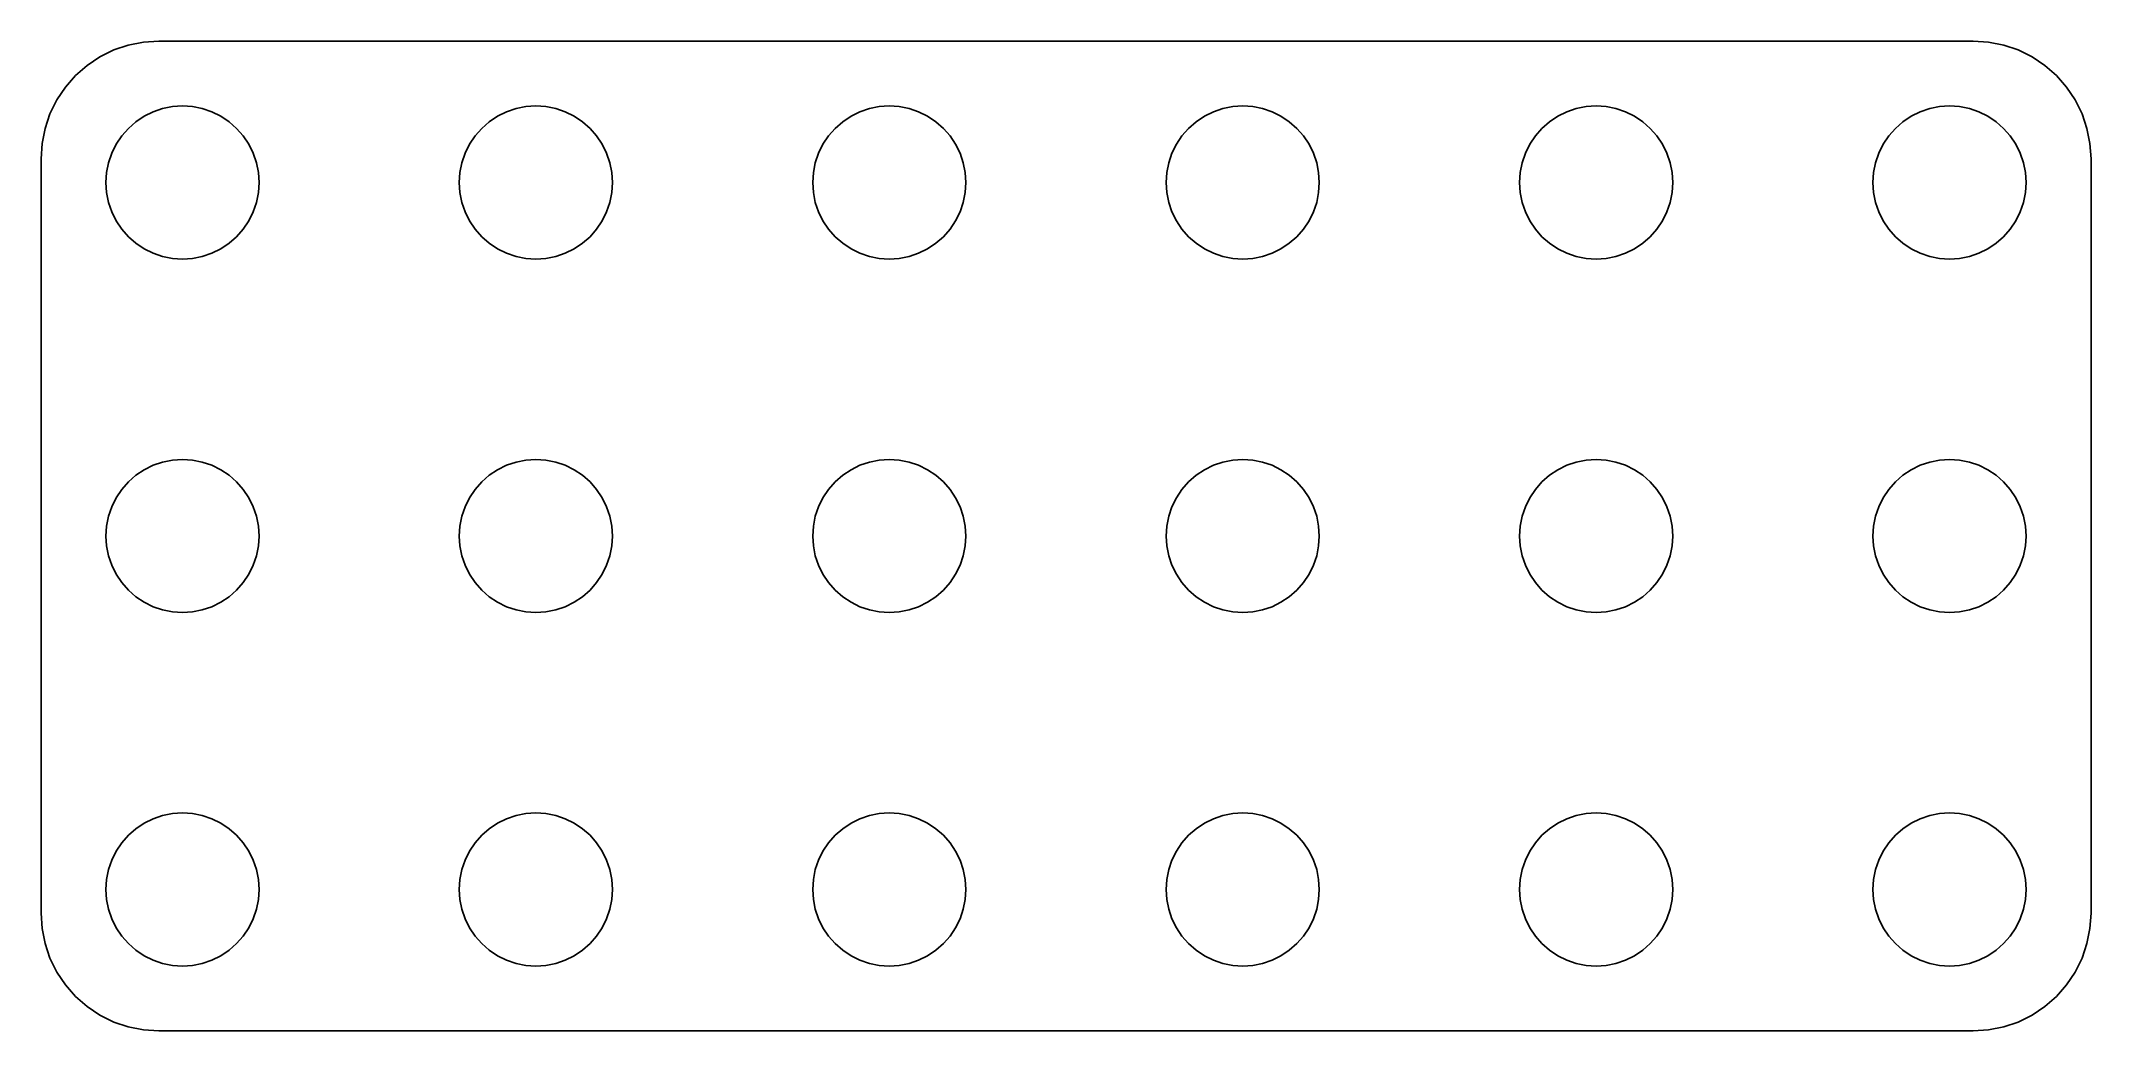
# Model space of a CAD drawing. Header units: metres. Extents: x -43.5 to 43.5, y -21 to 21.
import ezdxf

# ---------------------------------------------------------------- set-up
doc = ezdxf.new("R2010")
doc.units = ezdxf.units.M

msp = doc.modelspace()

# ---------------------------------------------------------------- linework, layer by layer
for p, q in [((-39.1576, 20.9622), (-39.7991, 20.8346)), ((-38.505, 21.005), (-39.1576, 20.9622)), ((38.505, 21.005), (-38.505, 21.005)), ((39.1576, 20.9622), (38.505, 21.005)), ((39.7991, 20.8346), (39.1576, 20.9622)), ((-41.005, 20.3351), (-41.5488, 19.9718)), ((-40.4184, 20.6244), (-41.005, 20.3351)), ((-39.7991, 20.8346), (-40.4184, 20.6244)), ((40.4184, 20.6244), (39.7991, 20.8346)), ((41.005, 20.3351), (40.4184, 20.6244)), ((41.5488, 19.9718), (41.005, 20.3351)), ((-42.0405, 19.5405), (-42.4718, 19.0488)), ((-41.5488, 19.9718), (-42.0405, 19.5405)), ((42.0405, 19.5405), (41.5488, 19.9718)), ((42.4718, 19.0488), (42.0405, 19.5405)), ((-42.8351, 18.505), (-43.1244, 17.9184)), ((-42.4718, 19.0488), (-42.8351, 18.505)), ((42.8351, 18.505), (42.4718, 19.0488)), ((43.1244, 17.9184), (42.8351, 18.505)), ((-43.1244, 17.9184), (-43.3346, 17.2991)), ((-39.7981, 17.2981), (-39.4785, 17.5784)), ((-39.4785, 17.5784), (-39.125, 17.8146)), ((-39.125, 17.8146), (-38.7437, 18.0026)), ((-38.7437, 18.0026), (-38.3412, 18.1393)), ((-38.3412, 18.1393), (-37.9242, 18.2222)), ((-37.9242, 18.2222), (-37.5, 18.25)), ((-37.5, 18.25), (-37.0758, 18.2222)), ((-37.0758, 18.2222), (-36.6588, 18.1393)), ((-36.6588, 18.1393), (-36.2563, 18.0026)), ((-36.2563, 18.0026), (-35.875, 17.8146)), ((-35.875, 17.8146), (-35.5215, 17.5784)), ((-35.5215, 17.5784), (-35.2019, 17.2981)), ((-24.7981, 17.2981), (-24.4785, 17.5784)), ((-24.4785, 17.5784), (-24.125, 17.8146)), ((-24.125, 17.8146), (-23.7437, 18.0026)), ((-23.7437, 18.0026), (-23.3412, 18.1393)), ((-23.3412, 18.1393), (-22.9242, 18.2222)), ((-22.9242, 18.2222), (-22.5, 18.25)), ((-22.5, 18.25), (-22.0758, 18.2222)), ((-22.0758, 18.2222), (-21.6588, 18.1393)), ((-21.6588, 18.1393), (-21.2563, 18.0026)), ((-21.2563, 18.0026), (-20.875, 17.8146)), ((-20.875, 17.8146), (-20.5215, 17.5784)), ((-20.5215, 17.5784), (-20.2019, 17.2981)), ((-9.7981, 17.2981), (-9.47847, 17.5784)), ((-9.47847, 17.5784), (-9.125, 17.8146)), ((-9.125, 17.8146), (-8.74371, 18.0026)), ((-8.74371, 18.0026), (-8.34116, 18.1393)), ((-8.34116, 18.1393), (-7.92421, 18.2222)), ((-7.92421, 18.2222), (-7.5, 18.25)), ((-7.5, 18.25), (-7.07578, 18.2222)), ((-7.07578, 18.2222), (-6.65883, 18.1393)), ((-6.65883, 18.1393), (-6.25627, 18.0026)), ((-6.25627, 18.0026), (-5.875, 17.8146)), ((-5.875, 17.8146), (-5.52151, 17.5784)), ((-5.52151, 17.5784), (-5.20189, 17.2981)), ((5.20189, 17.2981), (5.52151, 17.5784)), ((5.52151, 17.5784), (5.875, 17.8146)), ((5.875, 17.8146), (6.25627, 18.0026)), ((6.25627, 18.0026), (6.65883, 18.1393)), ((6.65883, 18.1393), (7.07578, 18.2222)), ((7.07578, 18.2222), (7.5, 18.25)), ((7.5, 18.25), (7.92421, 18.2222)), ((7.92421, 18.2222), (8.34116, 18.1393)), ((8.34116, 18.1393), (8.74371, 18.0026)), ((8.74371, 18.0026), (9.125, 17.8146)), ((9.125, 17.8146), (9.47847, 17.5784)), ((9.47847, 17.5784), (9.7981, 17.2981)), ((20.2019, 17.2981), (20.5215, 17.5784)), ((20.5215, 17.5784), (20.875, 17.8146)), ((20.875, 17.8146), (21.2563, 18.0026)), ((21.2563, 18.0026), (21.6588, 18.1393)), ((21.6588, 18.1393), (22.0758, 18.2222)), ((22.0758, 18.2222), (22.5, 18.25)), ((22.5, 18.25), (22.9242, 18.2222)), ((22.9242, 18.2222), (23.3412, 18.1393)), ((23.3412, 18.1393), (23.7437, 18.0026)), ((23.7437, 18.0026), (24.125, 17.8146)), ((24.125, 17.8146), (24.4785, 17.5784)), ((24.4785, 17.5784), (24.7981, 17.2981)), ((35.2019, 17.2981), (35.5215, 17.5784)), ((35.5215, 17.5784), (35.875, 17.8146)), ((35.875, 17.8146), (36.2563, 18.0026)), ((36.2563, 18.0026), (36.6588, 18.1393)), ((36.6588, 18.1393), (37.0758, 18.2222)), ((37.0758, 18.2222), (37.5, 18.25)), ((37.5, 18.25), (37.9242, 18.2222)), ((37.9242, 18.2222), (38.3412, 18.1393)), ((38.3412, 18.1393), (38.7437, 18.0026)), ((38.7437, 18.0026), (39.125, 17.8146)), ((39.125, 17.8146), (39.4785, 17.5784)), ((39.4785, 17.5784), (39.7981, 17.2981)), ((43.3346, 17.2991), (43.1244, 17.9184)), ((-43.4622, 16.6576), (-43.505, 16.005)), ((-43.3346, 17.2991), (-43.4622, 16.6576)), ((-40.5026, 16.2437), (-40.3146, 16.625)), ((-40.3146, 16.625), (-40.0784, 16.9785)), ((-40.0784, 16.9785), (-39.7981, 17.2981)), ((-35.2019, 17.2981), (-34.9216, 16.9785)), ((-34.9216, 16.9785), (-34.6854, 16.625)), ((-34.6854, 16.625), (-34.4974, 16.2437)), ((-25.5026, 16.2437), (-25.3146, 16.625)), ((-25.3146, 16.625), (-25.0784, 16.9785)), ((-25.0784, 16.9785), (-24.7981, 17.2981)), ((-20.2019, 17.2981), (-19.9216, 16.9785)), ((-19.9216, 16.9785), (-19.6854, 16.625)), ((-19.6854, 16.625), (-19.4974, 16.2437)), ((-10.5026, 16.2437), (-10.3146, 16.625)), ((-10.3146, 16.625), (-10.0784, 16.9785)), ((-10.0784, 16.9785), (-9.7981, 17.2981)), ((-5.20189, 17.2981), (-4.9216, 16.9785)), ((-4.9216, 16.9785), (-4.68541, 16.625)), ((-4.68541, 16.625), (-4.49739, 16.2437)), ((4.49739, 16.2437), (4.68541, 16.625)), ((4.68541, 16.625), (4.9216, 16.9785)), ((4.9216, 16.9785), (5.20189, 17.2981)), ((9.7981, 17.2981), (10.0784, 16.9785)), ((10.0784, 16.9785), (10.3146, 16.625)), ((10.3146, 16.625), (10.5026, 16.2437)), ((19.4974, 16.2437), (19.6854, 16.625)), ((19.6854, 16.625), (19.9216, 16.9785)), ((19.9216, 16.9785), (20.2019, 17.2981)), ((24.7981, 17.2981), (25.0784, 16.9785)), ((25.0784, 16.9785), (25.3146, 16.625)), ((25.3146, 16.625), (25.5026, 16.2437)), ((34.4974, 16.2437), (34.6854, 16.625)), ((34.6854, 16.625), (34.9216, 16.9785)), ((34.9216, 16.9785), (35.2019, 17.2981)), ((39.7981, 17.2981), (40.0784, 16.9785)), ((40.0784, 16.9785), (40.3146, 16.625)), ((40.3146, 16.625), (40.5026, 16.2437)), ((43.4622, 16.6576), (43.3346, 17.2991)), ((43.505, 16.005), (43.4622, 16.6576)), ((-43.505, 16.005), (-43.505, -16.005)), ((-40.7222, 15.4242), (-40.6393, 15.8412)), ((-40.6393, 15.8412), (-40.5026, 16.2437)), ((-34.4974, 16.2437), (-34.3607, 15.8412)), ((-34.3607, 15.8412), (-34.2778, 15.4242)), ((-25.7222, 15.4242), (-25.6393, 15.8412)), ((-25.6393, 15.8412), (-25.5026, 16.2437)), ((-19.4974, 16.2437), (-19.3607, 15.8412)), ((-19.3607, 15.8412), (-19.2778, 15.4242)), ((-10.7222, 15.4242), (-10.6393, 15.8412)), ((-10.6393, 15.8412), (-10.5026, 16.2437)), ((-4.49739, 16.2437), (-4.36073, 15.8412)), ((-4.36073, 15.8412), (-4.2778, 15.4242)), ((4.2778, 15.4242), (4.36073, 15.8412)), ((4.36073, 15.8412), (4.49739, 16.2437)), ((10.5026, 16.2437), (10.6393, 15.8412)), ((10.6393, 15.8412), (10.7222, 15.4242)), ((19.2778, 15.4242), (19.3607, 15.8412)), ((19.3607, 15.8412), (19.4974, 16.2437)), ((25.5026, 16.2437), (25.6393, 15.8412)), ((25.6393, 15.8412), (25.7222, 15.4242)), ((34.2778, 15.4242), (34.3607, 15.8412)), ((34.3607, 15.8412), (34.4974, 16.2437)), ((40.5026, 16.2437), (40.6393, 15.8412)), ((40.6393, 15.8412), (40.7222, 15.4242)), ((43.505, -16.005), (43.505, 16.005)), ((-40.75, 15), (-40.7222, 15.4242)), ((-40.7222, 14.5758), (-40.75, 15)), ((-34.2778, 15.4242), (-34.25, 15)), ((-34.25, 15), (-34.2778, 14.5758)), ((-25.75, 15), (-25.7222, 15.4242)), ((-25.7222, 14.5758), (-25.75, 15)), ((-19.2778, 15.4242), (-19.25, 15)), ((-19.25, 15), (-19.2778, 14.5758)), ((-10.75, 15), (-10.7222, 15.4242)), ((-10.7222, 14.5758), (-10.75, 15)), ((-4.2778, 15.4242), (-4.25, 15)), ((-4.25, 15), (-4.2778, 14.5758)), ((4.25, 15), (4.2778, 15.4242)), ((4.2778, 14.5758), (4.25, 15)), ((10.7222, 15.4242), (10.75, 15)), ((10.75, 15), (10.7222, 14.5758)), ((19.25, 15), (19.2778, 15.4242)), ((19.2778, 14.5758), (19.25, 15)), ((25.7222, 15.4242), (25.75, 15)), ((25.75, 15), (25.7222, 14.5758)), ((34.25, 15), (34.2778, 15.4242)), ((34.2778, 14.5758), (34.25, 15)), ((40.7222, 15.4242), (40.75, 15)), ((40.75, 15), (40.7222, 14.5758)), ((-40.6393, 14.1588), (-40.7222, 14.5758)), ((-40.5026, 13.7563), (-40.6393, 14.1588)), ((-34.3607, 14.1588), (-34.4974, 13.7563)), ((-34.2778, 14.5758), (-34.3607, 14.1588)), ((-25.6393, 14.1588), (-25.7222, 14.5758)), ((-25.5026, 13.7563), (-25.6393, 14.1588)), ((-19.3607, 14.1588), (-19.4974, 13.7563)), ((-19.2778, 14.5758), (-19.3607, 14.1588)), ((-10.6393, 14.1588), (-10.7222, 14.5758)), ((-10.5026, 13.7563), (-10.6393, 14.1588)), ((-4.36073, 14.1588), (-4.49739, 13.7563)), ((-4.2778, 14.5758), (-4.36073, 14.1588)), ((4.36073, 14.1588), (4.2778, 14.5758)), ((4.49739, 13.7563), (4.36073, 14.1588)), ((10.6393, 14.1588), (10.5026, 13.7563)), ((10.7222, 14.5758), (10.6393, 14.1588)), ((19.3607, 14.1588), (19.2778, 14.5758)), ((19.4974, 13.7563), (19.3607, 14.1588)), ((25.6393, 14.1588), (25.5026, 13.7563)), ((25.7222, 14.5758), (25.6393, 14.1588)), ((34.3607, 14.1588), (34.2778, 14.5758)), ((34.4974, 13.7563), (34.3607, 14.1588)), ((40.6393, 14.1588), (40.5026, 13.7563)), ((40.7222, 14.5758), (40.6393, 14.1588)), ((-40.3146, 13.375), (-40.5026, 13.7563)), ((-40.0784, 13.0215), (-40.3146, 13.375)), ((-34.6854, 13.375), (-34.9216, 13.0215)), ((-34.4974, 13.7563), (-34.6854, 13.375)), ((-25.3146, 13.375), (-25.5026, 13.7563)), ((-25.0784, 13.0215), (-25.3146, 13.375)), ((-19.6854, 13.375), (-19.9216, 13.0215)), ((-19.4974, 13.7563), (-19.6854, 13.375)), ((-10.3146, 13.375), (-10.5026, 13.7563)), ((-10.0784, 13.0215), (-10.3146, 13.375)), ((-4.68541, 13.375), (-4.9216, 13.0215)), ((-4.49739, 13.7563), (-4.68541, 13.375)), ((4.68541, 13.375), (4.49739, 13.7563)), ((4.9216, 13.0215), (4.68541, 13.375)), ((10.3146, 13.375), (10.0784, 13.0215)), ((10.5026, 13.7563), (10.3146, 13.375)), ((19.6854, 13.375), (19.4974, 13.7563)), ((19.9216, 13.0215), (19.6854, 13.375)), ((25.3146, 13.375), (25.0784, 13.0215)), ((25.5026, 13.7563), (25.3146, 13.375)), ((34.6854, 13.375), (34.4974, 13.7563)), ((34.9216, 13.0215), (34.6854, 13.375)), ((40.3146, 13.375), (40.0784, 13.0215)), ((40.5026, 13.7563), (40.3146, 13.375)), ((-39.7981, 12.7019), (-40.0784, 13.0215)), ((-39.4785, 12.4216), (-39.7981, 12.7019)), ((-39.125, 12.1854), (-39.4785, 12.4216)), ((-38.7437, 11.9974), (-39.125, 12.1854)), ((-35.875, 12.1854), (-36.2563, 11.9974)), ((-35.5215, 12.4216), (-35.875, 12.1854)), ((-35.2019, 12.7019), (-35.5215, 12.4216)), ((-34.9216, 13.0215), (-35.2019, 12.7019)), ((-24.7981, 12.7019), (-25.0784, 13.0215)), ((-24.4785, 12.4216), (-24.7981, 12.7019)), ((-24.125, 12.1854), (-24.4785, 12.4216)), ((-23.7437, 11.9974), (-24.125, 12.1854)), ((-20.875, 12.1854), (-21.2563, 11.9974)), ((-20.5215, 12.4216), (-20.875, 12.1854)), ((-20.2019, 12.7019), (-20.5215, 12.4216)), ((-19.9216, 13.0215), (-20.2019, 12.7019)), ((-9.7981, 12.7019), (-10.0784, 13.0215)), ((-9.47847, 12.4216), (-9.7981, 12.7019)), ((-9.125, 12.1854), (-9.47847, 12.4216)), ((-8.74371, 11.9974), (-9.125, 12.1854)), ((-5.875, 12.1854), (-6.25627, 11.9974)), ((-5.52151, 12.4216), (-5.875, 12.1854)), ((-5.20189, 12.7019), (-5.52151, 12.4216)), ((-4.9216, 13.0215), (-5.20189, 12.7019)), ((5.20189, 12.7019), (4.9216, 13.0215)), ((5.52151, 12.4216), (5.20189, 12.7019)), ((5.875, 12.1854), (5.52151, 12.4216)), ((6.25627, 11.9974), (5.875, 12.1854)), ((9.125, 12.1854), (8.74371, 11.9974)), ((9.47847, 12.4216), (9.125, 12.1854)), ((9.7981, 12.7019), (9.47847, 12.4216)), ((10.0784, 13.0215), (9.7981, 12.7019)), ((20.2019, 12.7019), (19.9216, 13.0215)), ((20.5215, 12.4216), (20.2019, 12.7019)), ((20.875, 12.1854), (20.5215, 12.4216)), ((21.2563, 11.9974), (20.875, 12.1854)), ((24.125, 12.1854), (23.7437, 11.9974)), ((24.4785, 12.4216), (24.125, 12.1854)), ((24.7981, 12.7019), (24.4785, 12.4216)), ((25.0784, 13.0215), (24.7981, 12.7019)), ((35.2019, 12.7019), (34.9216, 13.0215)), ((35.5215, 12.4216), (35.2019, 12.7019)), ((35.875, 12.1854), (35.5215, 12.4216)), ((36.2563, 11.9974), (35.875, 12.1854)), ((39.125, 12.1854), (38.7437, 11.9974)), ((39.4785, 12.4216), (39.125, 12.1854)), ((39.7981, 12.7019), (39.4785, 12.4216)), ((40.0784, 13.0215), (39.7981, 12.7019)), ((-38.3412, 11.8607), (-38.7437, 11.9974)), ((-37.9242, 11.7778), (-38.3412, 11.8607)), ((-37.5, 11.75), (-37.9242, 11.7778)), ((-37.0758, 11.7778), (-37.5, 11.75)), ((-36.6588, 11.8607), (-37.0758, 11.7778)), ((-36.2563, 11.9974), (-36.6588, 11.8607)), ((-23.3412, 11.8607), (-23.7437, 11.9974)), ((-22.9242, 11.7778), (-23.3412, 11.8607)), ((-22.5, 11.75), (-22.9242, 11.7778)), ((-22.0758, 11.7778), (-22.5, 11.75)), ((-21.6588, 11.8607), (-22.0758, 11.7778)), ((-21.2563, 11.9974), (-21.6588, 11.8607)), ((-8.34116, 11.8607), (-8.74371, 11.9974)), ((-7.92421, 11.7778), (-8.34116, 11.8607)), ((-7.5, 11.75), (-7.92421, 11.7778)), ((-7.07578, 11.7778), (-7.5, 11.75)), ((-6.65883, 11.8607), (-7.07578, 11.7778)), ((-6.25627, 11.9974), (-6.65883, 11.8607)), ((6.65883, 11.8607), (6.25627, 11.9974)), ((7.07578, 11.7778), (6.65883, 11.8607)), ((7.5, 11.75), (7.07578, 11.7778)), ((7.92421, 11.7778), (7.5, 11.75)), ((8.34116, 11.8607), (7.92421, 11.7778)), ((8.74371, 11.9974), (8.34116, 11.8607)), ((21.6588, 11.8607), (21.2563, 11.9974)), ((22.0758, 11.7778), (21.6588, 11.8607)), ((22.5, 11.75), (22.0758, 11.7778)), ((22.9242, 11.7778), (22.5, 11.75)), ((23.3412, 11.8607), (22.9242, 11.7778)), ((23.7437, 11.9974), (23.3412, 11.8607)), ((36.6588, 11.8607), (36.2563, 11.9974)), ((37.0758, 11.7778), (36.6588, 11.8607)), ((37.5, 11.75), (37.0758, 11.7778)), ((37.9242, 11.7778), (37.5, 11.75)), ((38.3412, 11.8607), (37.9242, 11.7778)), ((38.7437, 11.9974), (38.3412, 11.8607)), ((-39.4785, 2.57838), (-39.125, 2.81458)), ((-39.125, 2.81458), (-38.7437, 3.00259)), ((-38.7437, 3.00259), (-38.3412, 3.13925)), ((-38.3412, 3.13925), (-37.9242, 3.22218)), ((-37.9242, 3.22218), (-37.5, 3.25)), ((-37.5, 3.25), (-37.0758, 3.22218)), ((-37.0758, 3.22218), (-36.6588, 3.13925)), ((-36.6588, 3.13925), (-36.2563, 3.00259)), ((-36.2563, 3.00259), (-35.875, 2.81458)), ((-35.875, 2.81458), (-35.5215, 2.57838)), ((-24.4785, 2.57838), (-24.125, 2.81458)), ((-24.125, 2.81458), (-23.7437, 3.00259)), ((-23.7437, 3.00259), (-23.3412, 3.13925)), ((-23.3412, 3.13925), (-22.9242, 3.22218)), ((-22.9242, 3.22218), (-22.5, 3.25)), ((-22.5, 3.25), (-22.0758, 3.22218)), ((-22.0758, 3.22218), (-21.6588, 3.13925)), ((-21.6588, 3.13925), (-21.2563, 3.00259)), ((-21.2563, 3.00259), (-20.875, 2.81458)), ((-20.875, 2.81458), (-20.5215, 2.57838)), ((-9.47847, 2.57838), (-9.125, 2.81458)), ((-9.125, 2.81458), (-8.74371, 3.00259)), ((-8.74371, 3.00259), (-8.34116, 3.13925)), ((-8.34116, 3.13925), (-7.92421, 3.22218)), ((-7.92421, 3.22218), (-7.5, 3.25)), ((-7.5, 3.25), (-7.07578, 3.22218)), ((-7.07578, 3.22218), (-6.65883, 3.13925)), ((-6.65883, 3.13925), (-6.25627, 3.00259)), ((-6.25627, 3.00259), (-5.875, 2.81458)), ((-5.875, 2.81458), (-5.52151, 2.57838)), ((5.52151, 2.57838), (5.875, 2.81458)), ((5.875, 2.81458), (6.25627, 3.00259)), ((6.25627, 3.00259), (6.65883, 3.13925)), ((6.65883, 3.13925), (7.07578, 3.22218)), ((7.07578, 3.22218), (7.5, 3.25)), ((7.5, 3.25), (7.92421, 3.22218)), ((7.92421, 3.22218), (8.34116, 3.13925)), ((8.34116, 3.13925), (8.74371, 3.00259)), ((8.74371, 3.00259), (9.125, 2.81458)), ((9.125, 2.81458), (9.47847, 2.57838)), ((20.5215, 2.57838), (20.875, 2.81458)), ((20.875, 2.81458), (21.2563, 3.00259)), ((21.2563, 3.00259), (21.6588, 3.13925)), ((21.6588, 3.13925), (22.0758, 3.22218)), ((22.0758, 3.22218), (22.5, 3.25)), ((22.5, 3.25), (22.9242, 3.22218)), ((22.9242, 3.22218), (23.3412, 3.13925)), ((23.3412, 3.13925), (23.7437, 3.00259)), ((23.7437, 3.00259), (24.125, 2.81458)), ((24.125, 2.81458), (24.4785, 2.57838)), ((35.5215, 2.57838), (35.875, 2.81458)), ((35.875, 2.81458), (36.2563, 3.00259)), ((36.2563, 3.00259), (36.6588, 3.13925)), ((36.6588, 3.13925), (37.0758, 3.22218)), ((37.0758, 3.22218), (37.5, 3.25)), ((37.5, 3.25), (37.9242, 3.22218)), ((37.9242, 3.22218), (38.3412, 3.13925)), ((38.3412, 3.13925), (38.7437, 3.00259)), ((38.7437, 3.00259), (39.125, 2.81458)), ((39.125, 2.81458), (39.4785, 2.57838)), ((-40.3146, 1.625), (-40.0784, 1.97847)), ((-40.0784, 1.97847), (-39.7981, 2.2981)), ((-39.7981, 2.2981), (-39.4785, 2.57838)), ((-35.5215, 2.57838), (-35.2019, 2.2981)), ((-35.2019, 2.2981), (-34.9216, 1.97847)), ((-34.9216, 1.97847), (-34.6854, 1.625)), ((-25.3146, 1.625), (-25.0784, 1.97847)), ((-25.0784, 1.97847), (-24.7981, 2.2981)), ((-24.7981, 2.2981), (-24.4785, 2.57838)), ((-20.5215, 2.57838), (-20.2019, 2.2981)), ((-20.2019, 2.2981), (-19.9216, 1.97847)), ((-19.9216, 1.97847), (-19.6854, 1.625)), ((-10.3146, 1.625), (-10.0784, 1.97847)), ((-10.0784, 1.97847), (-9.7981, 2.2981)), ((-9.7981, 2.2981), (-9.47847, 2.57838)), ((-5.52151, 2.57838), (-5.20189, 2.2981)), ((-5.20189, 2.2981), (-4.9216, 1.97847)), ((-4.9216, 1.97847), (-4.68541, 1.625)), ((4.68541, 1.625), (4.9216, 1.97847)), ((4.9216, 1.97847), (5.20189, 2.2981)), ((5.20189, 2.2981), (5.52151, 2.57838)), ((9.47847, 2.57838), (9.7981, 2.2981)), ((9.7981, 2.2981), (10.0784, 1.97847)), ((10.0784, 1.97847), (10.3146, 1.625)), ((19.6854, 1.625), (19.9216, 1.97847)), ((19.9216, 1.97847), (20.2019, 2.2981)), ((20.2019, 2.2981), (20.5215, 2.57838)), ((24.4785, 2.57838), (24.7981, 2.2981)), ((24.7981, 2.2981), (25.0784, 1.97847)), ((25.0784, 1.97847), (25.3146, 1.625)), ((34.6854, 1.625), (34.9216, 1.97847)), ((34.9216, 1.97847), (35.2019, 2.2981)), ((35.2019, 2.2981), (35.5215, 2.57838)), ((39.4785, 2.57838), (39.7981, 2.2981)), ((39.7981, 2.2981), (40.0784, 1.97847)), ((40.0784, 1.97847), (40.3146, 1.625)), ((-40.6393, 0.84116), (-40.5026, 1.24371)), ((-40.5026, 1.24371), (-40.3146, 1.625)), ((-34.6854, 1.625), (-34.4974, 1.24371)), ((-34.4974, 1.24371), (-34.3607, 0.84116)), ((-25.6393, 0.84116), (-25.5026, 1.24371)), ((-25.5026, 1.24371), (-25.3146, 1.625)), ((-19.6854, 1.625), (-19.4974, 1.24371)), ((-19.4974, 1.24371), (-19.3607, 0.84116)), ((-10.6393, 0.84116), (-10.5026, 1.24371)), ((-10.5026, 1.24371), (-10.3146, 1.625)), ((-4.68541, 1.625), (-4.49739, 1.24371)), ((-4.49739, 1.24371), (-4.36073, 0.84116)), ((4.36073, 0.84116), (4.49739, 1.24371)), ((4.49739, 1.24371), (4.68541, 1.625)), ((10.3146, 1.625), (10.5026, 1.24371)), ((10.5026, 1.24371), (10.6393, 0.84116)), ((19.3607, 0.84116), (19.4974, 1.24371)), ((19.4974, 1.24371), (19.6854, 1.625)), ((25.3146, 1.625), (25.5026, 1.24371)), ((25.5026, 1.24371), (25.6393, 0.84116)), ((34.3607, 0.84116), (34.4974, 1.24371)), ((34.4974, 1.24371), (34.6854, 1.625)), ((40.3146, 1.625), (40.5026, 1.24371)), ((40.5026, 1.24371), (40.6393, 0.84116)), ((-40.75, 0), (-40.7222, 0.42421)), ((-40.7222, -0.42421), (-40.75, 0)), ((-40.7222, 0.42421), (-40.6393, 0.84116)), ((-34.3607, 0.84116), (-34.2778, 0.42421)), ((-34.2778, 0.42421), (-34.25, 0)), ((-34.25, 0), (-34.2778, -0.42421)), ((-25.75, 0), (-25.7222, 0.42421)), ((-25.7222, -0.42421), (-25.75, 0)), ((-25.7222, 0.42421), (-25.6393, 0.84116)), ((-19.3607, 0.84116), (-19.2778, 0.42421)), ((-19.2778, 0.42421), (-19.25, 0)), ((-19.25, 0), (-19.2778, -0.42421)), ((-10.75, 0), (-10.7222, 0.42421)), ((-10.7222, -0.42421), (-10.75, 0)), ((-10.7222, 0.42421), (-10.6393, 0.84116)), ((-4.36073, 0.84116), (-4.2778, 0.42421)), ((-4.2778, 0.42421), (-4.25, 0)), ((-4.25, 0), (-4.2778, -0.42421)), ((4.25, 0), (4.2778, 0.42421)), ((4.2778, -0.42421), (4.25, 0)), ((4.2778, 0.42421), (4.36073, 0.84116)), ((10.6393, 0.84116), (10.7222, 0.42421)), ((10.7222, 0.42421), (10.75, 0)), ((10.75, 0), (10.7222, -0.42421)), ((19.25, 0), (19.2778, 0.42421)), ((19.2778, -0.42421), (19.25, 0)), ((19.2778, 0.42421), (19.3607, 0.84116)), ((25.6393, 0.84116), (25.7222, 0.42421)), ((25.7222, 0.42421), (25.75, 0)), ((25.75, 0), (25.7222, -0.42421)), ((34.25, 0), (34.2778, 0.42421)), ((34.2778, -0.42421), (34.25, 0)), ((34.2778, 0.42421), (34.3607, 0.84116)), ((40.6393, 0.84116), (40.7222, 0.42421)), ((40.7222, 0.42421), (40.75, 0)), ((40.75, 0), (40.7222, -0.42421)), ((-40.6393, -0.84116), (-40.7222, -0.42421)), ((-40.5026, -1.24371), (-40.6393, -0.84116)), ((-34.3607, -0.84116), (-34.4974, -1.24371)), ((-34.2778, -0.42421), (-34.3607, -0.84116)), ((-25.6393, -0.84116), (-25.7222, -0.42421)), ((-25.5026, -1.24371), (-25.6393, -0.84116)), ((-19.3607, -0.84116), (-19.4974, -1.24371)), ((-19.2778, -0.42421), (-19.3607, -0.84116)), ((-10.6393, -0.84116), (-10.7222, -0.42421)), ((-10.5026, -1.24371), (-10.6393, -0.84116)), ((-4.36073, -0.84116), (-4.49739, -1.24371)), ((-4.2778, -0.42421), (-4.36073, -0.84116)), ((4.36073, -0.84116), (4.2778, -0.42421)), ((4.49739, -1.24371), (4.36073, -0.84116)), ((10.6393, -0.84116), (10.5026, -1.24371)), ((10.7222, -0.42421), (10.6393, -0.84116)), ((19.3607, -0.84116), (19.2778, -0.42421)), ((19.4974, -1.24371), (19.3607, -0.84116)), ((25.6393, -0.84116), (25.5026, -1.24371)), ((25.7222, -0.42421), (25.6393, -0.84116)), ((34.3607, -0.84116), (34.2778, -0.42421)), ((34.4974, -1.24371), (34.3607, -0.84116)), ((40.6393, -0.84116), (40.5026, -1.24371)), ((40.7222, -0.42421), (40.6393, -0.84116)), ((-40.3146, -1.625), (-40.5026, -1.24371)), ((-40.0784, -1.97847), (-40.3146, -1.625)), ((-34.6854, -1.625), (-34.9216, -1.97847)), ((-34.4974, -1.24371), (-34.6854, -1.625)), ((-25.3146, -1.625), (-25.5026, -1.24371)), ((-25.0784, -1.97847), (-25.3146, -1.625)), ((-19.6854, -1.625), (-19.9216, -1.97847)), ((-19.4974, -1.24371), (-19.6854, -1.625)), ((-10.3146, -1.625), (-10.5026, -1.24371)), ((-10.0784, -1.97847), (-10.3146, -1.625)), ((-4.68541, -1.625), (-4.9216, -1.97847)), ((-4.49739, -1.24371), (-4.68541, -1.625)), ((4.68541, -1.625), (4.49739, -1.24371)), ((4.9216, -1.97847), (4.68541, -1.625)), ((10.3146, -1.625), (10.0784, -1.97847)), ((10.5026, -1.24371), (10.3146, -1.625)), ((19.6854, -1.625), (19.4974, -1.24371)), ((19.9216, -1.97847), (19.6854, -1.625)), ((25.3146, -1.625), (25.0784, -1.97847)), ((25.5026, -1.24371), (25.3146, -1.625)), ((34.6854, -1.625), (34.4974, -1.24371)), ((34.9216, -1.97847), (34.6854, -1.625)), ((40.3146, -1.625), (40.0784, -1.97847)), ((40.5026, -1.24371), (40.3146, -1.625)), ((-39.7981, -2.2981), (-40.0784, -1.97847)), ((-39.4785, -2.57838), (-39.7981, -2.2981)), ((-39.125, -2.81458), (-39.4785, -2.57838)), ((-35.5215, -2.57838), (-35.875, -2.81458)), ((-35.2019, -2.2981), (-35.5215, -2.57838)), ((-34.9216, -1.97847), (-35.2019, -2.2981)), ((-24.7981, -2.2981), (-25.0784, -1.97847)), ((-24.4785, -2.57838), (-24.7981, -2.2981)), ((-24.125, -2.81458), (-24.4785, -2.57838)), ((-20.5215, -2.57838), (-20.875, -2.81458)), ((-20.2019, -2.2981), (-20.5215, -2.57838)), ((-19.9216, -1.97847), (-20.2019, -2.2981)), ((-9.7981, -2.2981), (-10.0784, -1.97847)), ((-9.47847, -2.57838), (-9.7981, -2.2981)), ((-9.125, -2.81458), (-9.47847, -2.57838)), ((-5.52151, -2.57838), (-5.875, -2.81458)), ((-5.20189, -2.2981), (-5.52151, -2.57838)), ((-4.9216, -1.97847), (-5.20189, -2.2981)), ((5.20189, -2.2981), (4.9216, -1.97847)), ((5.52151, -2.57838), (5.20189, -2.2981)), ((5.875, -2.81458), (5.52151, -2.57838)), ((9.47847, -2.57838), (9.125, -2.81458)), ((9.7981, -2.2981), (9.47847, -2.57838)), ((10.0784, -1.97847), (9.7981, -2.2981)), ((20.2019, -2.2981), (19.9216, -1.97847)), ((20.5215, -2.57838), (20.2019, -2.2981)), ((20.875, -2.81458), (20.5215, -2.57838)), ((24.4785, -2.57838), (24.125, -2.81458)), ((24.7981, -2.2981), (24.4785, -2.57838)), ((25.0784, -1.97847), (24.7981, -2.2981)), ((35.2019, -2.2981), (34.9216, -1.97847)), ((35.5215, -2.57838), (35.2019, -2.2981)), ((35.875, -2.81458), (35.5215, -2.57838)), ((39.4785, -2.57838), (39.125, -2.81458)), ((39.7981, -2.2981), (39.4785, -2.57838)), ((40.0784, -1.97847), (39.7981, -2.2981)), ((-38.7437, -3.00259), (-39.125, -2.81458)), ((-38.3412, -3.13925), (-38.7437, -3.00259)), ((-37.9242, -3.22218), (-38.3412, -3.13925)), ((-37.5, -3.25), (-37.9242, -3.22218)), ((-37.0758, -3.22218), (-37.5, -3.25)), ((-36.6588, -3.13925), (-37.0758, -3.22218)), ((-36.2563, -3.00259), (-36.6588, -3.13925)), ((-35.875, -2.81458), (-36.2563, -3.00259)), ((-23.7437, -3.00259), (-24.125, -2.81458)), ((-23.3412, -3.13925), (-23.7437, -3.00259)), ((-22.9242, -3.22218), (-23.3412, -3.13925)), ((-22.5, -3.25), (-22.9242, -3.22218)), ((-22.0758, -3.22218), (-22.5, -3.25)), ((-21.6588, -3.13925), (-22.0758, -3.22218)), ((-21.2563, -3.00259), (-21.6588, -3.13925)), ((-20.875, -2.81458), (-21.2563, -3.00259)), ((-8.74371, -3.00259), (-9.125, -2.81458)), ((-8.34116, -3.13925), (-8.74371, -3.00259)), ((-7.92421, -3.22218), (-8.34116, -3.13925)), ((-7.5, -3.25), (-7.92421, -3.22218)), ((-7.07578, -3.22218), (-7.5, -3.25)), ((-6.65883, -3.13925), (-7.07578, -3.22218)), ((-6.25627, -3.00259), (-6.65883, -3.13925)), ((-5.875, -2.81458), (-6.25627, -3.00259)), ((6.25627, -3.00259), (5.875, -2.81458)), ((6.65883, -3.13925), (6.25627, -3.00259)), ((7.07578, -3.22218), (6.65883, -3.13925)), ((7.5, -3.25), (7.07578, -3.22218)), ((7.92421, -3.22218), (7.5, -3.25)), ((8.34116, -3.13925), (7.92421, -3.22218)), ((8.74371, -3.00259), (8.34116, -3.13925)), ((9.125, -2.81458), (8.74371, -3.00259)), ((21.2563, -3.00259), (20.875, -2.81458)), ((21.6588, -3.13925), (21.2563, -3.00259)), ((22.0758, -3.22218), (21.6588, -3.13925)), ((22.5, -3.25), (22.0758, -3.22218)), ((22.9242, -3.22218), (22.5, -3.25)), ((23.3412, -3.13925), (22.9242, -3.22218)), ((23.7437, -3.00259), (23.3412, -3.13925)), ((24.125, -2.81458), (23.7437, -3.00259)), ((36.2563, -3.00259), (35.875, -2.81458)), ((36.6588, -3.13925), (36.2563, -3.00259)), ((37.0758, -3.22218), (36.6588, -3.13925)), ((37.5, -3.25), (37.0758, -3.22218)), ((37.9242, -3.22218), (37.5, -3.25)), ((38.3412, -3.13925), (37.9242, -3.22218)), ((38.7437, -3.00259), (38.3412, -3.13925)), ((39.125, -2.81458), (38.7437, -3.00259)), ((-39.125, -12.1854), (-38.7437, -11.9974)), ((-38.7437, -11.9974), (-38.3412, -11.8607)), ((-38.3412, -11.8607), (-37.9242, -11.7778)), ((-37.9242, -11.7778), (-37.5, -11.75)), ((-37.5, -11.75), (-37.0758, -11.7778)), ((-37.0758, -11.7778), (-36.6588, -11.8607)), ((-36.6588, -11.8607), (-36.2563, -11.9974)), ((-36.2563, -11.9974), (-35.875, -12.1854)), ((-24.125, -12.1854), (-23.7437, -11.9974)), ((-23.7437, -11.9974), (-23.3412, -11.8607)), ((-23.3412, -11.8607), (-22.9242, -11.7778)), ((-22.9242, -11.7778), (-22.5, -11.75)), ((-22.5, -11.75), (-22.0758, -11.7778)), ((-22.0758, -11.7778), (-21.6588, -11.8607)), ((-21.6588, -11.8607), (-21.2563, -11.9974)), ((-21.2563, -11.9974), (-20.875, -12.1854)), ((-9.125, -12.1854), (-8.74371, -11.9974)), ((-8.74371, -11.9974), (-8.34116, -11.8607)), ((-8.34116, -11.8607), (-7.92421, -11.7778)), ((-7.92421, -11.7778), (-7.5, -11.75)), ((-7.5, -11.75), (-7.07578, -11.7778)), ((-7.07578, -11.7778), (-6.65883, -11.8607)), ((-6.65883, -11.8607), (-6.25627, -11.9974)), ((-6.25627, -11.9974), (-5.875, -12.1854)), ((5.875, -12.1854), (6.25627, -11.9974)), ((6.25627, -11.9974), (6.65883, -11.8607)), ((6.65883, -11.8607), (7.07578, -11.7778)), ((7.07578, -11.7778), (7.5, -11.75)), ((7.5, -11.75), (7.92421, -11.7778)), ((7.92421, -11.7778), (8.34116, -11.8607)), ((8.34116, -11.8607), (8.74371, -11.9974)), ((8.74371, -11.9974), (9.125, -12.1854)), ((20.875, -12.1854), (21.2563, -11.9974)), ((21.2563, -11.9974), (21.6588, -11.8607)), ((21.6588, -11.8607), (22.0758, -11.7778)), ((22.0758, -11.7778), (22.5, -11.75)), ((22.5, -11.75), (22.9242, -11.7778)), ((22.9242, -11.7778), (23.3412, -11.8607)), ((23.3412, -11.8607), (23.7437, -11.9974)), ((23.7437, -11.9974), (24.125, -12.1854)), ((35.875, -12.1854), (36.2563, -11.9974)), ((36.2563, -11.9974), (36.6588, -11.8607)), ((36.6588, -11.8607), (37.0758, -11.7778)), ((37.0758, -11.7778), (37.5, -11.75)), ((37.5, -11.75), (37.9242, -11.7778)), ((37.9242, -11.7778), (38.3412, -11.8607)), ((38.3412, -11.8607), (38.7437, -11.9974)), ((38.7437, -11.9974), (39.125, -12.1854)), ((-40.3146, -13.375), (-40.0784, -13.0215)), ((-40.0784, -13.0215), (-39.7981, -12.7019)), ((-39.7981, -12.7019), (-39.4785, -12.4216)), ((-39.4785, -12.4216), (-39.125, -12.1854)), ((-35.875, -12.1854), (-35.5215, -12.4216)), ((-35.5215, -12.4216), (-35.2019, -12.7019)), ((-35.2019, -12.7019), (-34.9216, -13.0215)), ((-34.9216, -13.0215), (-34.6854, -13.375)), ((-25.3146, -13.375), (-25.0784, -13.0215)), ((-25.0784, -13.0215), (-24.7981, -12.7019)), ((-24.7981, -12.7019), (-24.4785, -12.4216)), ((-24.4785, -12.4216), (-24.125, -12.1854)), ((-20.875, -12.1854), (-20.5215, -12.4216)), ((-20.5215, -12.4216), (-20.2019, -12.7019)), ((-20.2019, -12.7019), (-19.9216, -13.0215)), ((-19.9216, -13.0215), (-19.6854, -13.375)), ((-10.3146, -13.375), (-10.0784, -13.0215)), ((-10.0784, -13.0215), (-9.7981, -12.7019)), ((-9.7981, -12.7019), (-9.47847, -12.4216)), ((-9.47847, -12.4216), (-9.125, -12.1854)), ((-5.875, -12.1854), (-5.52151, -12.4216)), ((-5.52151, -12.4216), (-5.20189, -12.7019)), ((-5.20189, -12.7019), (-4.9216, -13.0215)), ((-4.9216, -13.0215), (-4.68541, -13.375)), ((4.68541, -13.375), (4.9216, -13.0215)), ((4.9216, -13.0215), (5.20189, -12.7019)), ((5.20189, -12.7019), (5.52151, -12.4216)), ((5.52151, -12.4216), (5.875, -12.1854)), ((9.125, -12.1854), (9.47847, -12.4216)), ((9.47847, -12.4216), (9.7981, -12.7019)), ((9.7981, -12.7019), (10.0784, -13.0215)), ((10.0784, -13.0215), (10.3146, -13.375)), ((19.6854, -13.375), (19.9216, -13.0215)), ((19.9216, -13.0215), (20.2019, -12.7019)), ((20.2019, -12.7019), (20.5215, -12.4216)), ((20.5215, -12.4216), (20.875, -12.1854)), ((24.125, -12.1854), (24.4785, -12.4216)), ((24.4785, -12.4216), (24.7981, -12.7019)), ((24.7981, -12.7019), (25.0784, -13.0215)), ((25.0784, -13.0215), (25.3146, -13.375)), ((34.6854, -13.375), (34.9216, -13.0215)), ((34.9216, -13.0215), (35.2019, -12.7019)), ((35.2019, -12.7019), (35.5215, -12.4216)), ((35.5215, -12.4216), (35.875, -12.1854)), ((39.125, -12.1854), (39.4785, -12.4216)), ((39.4785, -12.4216), (39.7981, -12.7019)), ((39.7981, -12.7019), (40.0784, -13.0215)), ((40.0784, -13.0215), (40.3146, -13.375)), ((-40.6393, -14.1588), (-40.5026, -13.7563)), ((-40.5026, -13.7563), (-40.3146, -13.375)), ((-34.6854, -13.375), (-34.4974, -13.7563)), ((-34.4974, -13.7563), (-34.3607, -14.1588)), ((-25.6393, -14.1588), (-25.5026, -13.7563)), ((-25.5026, -13.7563), (-25.3146, -13.375)), ((-19.6854, -13.375), (-19.4974, -13.7563)), ((-19.4974, -13.7563), (-19.3607, -14.1588)), ((-10.6393, -14.1588), (-10.5026, -13.7563)), ((-10.5026, -13.7563), (-10.3146, -13.375)), ((-4.68541, -13.375), (-4.49739, -13.7563)), ((-4.49739, -13.7563), (-4.36073, -14.1588)), ((4.36073, -14.1588), (4.49739, -13.7563)), ((4.49739, -13.7563), (4.68541, -13.375)), ((10.3146, -13.375), (10.5026, -13.7563)), ((10.5026, -13.7563), (10.6393, -14.1588)), ((19.3607, -14.1588), (19.4974, -13.7563)), ((19.4974, -13.7563), (19.6854, -13.375)), ((25.3146, -13.375), (25.5026, -13.7563)), ((25.5026, -13.7563), (25.6393, -14.1588)), ((34.3607, -14.1588), (34.4974, -13.7563)), ((34.4974, -13.7563), (34.6854, -13.375)), ((40.3146, -13.375), (40.5026, -13.7563)), ((40.5026, -13.7563), (40.6393, -14.1588)), ((-40.75, -15), (-40.7222, -14.5758)), ((-40.7222, -14.5758), (-40.6393, -14.1588)), ((-34.3607, -14.1588), (-34.2778, -14.5758)), ((-34.2778, -14.5758), (-34.25, -15)), ((-25.75, -15), (-25.7222, -14.5758)), ((-25.7222, -14.5758), (-25.6393, -14.1588)), ((-19.3607, -14.1588), (-19.2778, -14.5758)), ((-19.2778, -14.5758), (-19.25, -15)), ((-10.75, -15), (-10.7222, -14.5758)), ((-10.7222, -14.5758), (-10.6393, -14.1588)), ((-4.36073, -14.1588), (-4.2778, -14.5758)), ((-4.2778, -14.5758), (-4.25, -15)), ((4.25, -15), (4.2778, -14.5758)), ((4.2778, -14.5758), (4.36073, -14.1588)), ((10.6393, -14.1588), (10.7222, -14.5758)), ((10.7222, -14.5758), (10.75, -15)), ((19.25, -15), (19.2778, -14.5758)), ((19.2778, -14.5758), (19.3607, -14.1588)), ((25.6393, -14.1588), (25.7222, -14.5758)), ((25.7222, -14.5758), (25.75, -15)), ((34.25, -15), (34.2778, -14.5758)), ((34.2778, -14.5758), (34.3607, -14.1588)), ((40.6393, -14.1588), (40.7222, -14.5758)), ((40.7222, -14.5758), (40.75, -15)), ((-40.7222, -15.4242), (-40.75, -15)), ((-40.6393, -15.8412), (-40.7222, -15.4242)), ((-34.2778, -15.4242), (-34.3607, -15.8412)), ((-34.25, -15), (-34.2778, -15.4242)), ((-25.7222, -15.4242), (-25.75, -15)), ((-25.6393, -15.8412), (-25.7222, -15.4242)), ((-19.2778, -15.4242), (-19.3607, -15.8412)), ((-19.25, -15), (-19.2778, -15.4242)), ((-10.7222, -15.4242), (-10.75, -15)), ((-10.6393, -15.8412), (-10.7222, -15.4242)), ((-4.2778, -15.4242), (-4.36073, -15.8412)), ((-4.25, -15), (-4.2778, -15.4242)), ((4.2778, -15.4242), (4.25, -15)), ((4.36073, -15.8412), (4.2778, -15.4242)), ((10.7222, -15.4242), (10.6393, -15.8412)), ((10.75, -15), (10.7222, -15.4242)), ((19.2778, -15.4242), (19.25, -15)), ((19.3607, -15.8412), (19.2778, -15.4242)), ((25.7222, -15.4242), (25.6393, -15.8412)), ((25.75, -15), (25.7222, -15.4242)), ((34.2778, -15.4242), (34.25, -15)), ((34.3607, -15.8412), (34.2778, -15.4242)), ((40.7222, -15.4242), (40.6393, -15.8412)), ((40.75, -15), (40.7222, -15.4242)), ((-43.505, -16.005), (-43.4622, -16.6576)), ((-40.5026, -16.2437), (-40.6393, -15.8412)), ((-40.3146, -16.625), (-40.5026, -16.2437)), ((-34.4974, -16.2437), (-34.6854, -16.625)), ((-34.3607, -15.8412), (-34.4974, -16.2437)), ((-25.5026, -16.2437), (-25.6393, -15.8412)), ((-25.3146, -16.625), (-25.5026, -16.2437)), ((-19.4974, -16.2437), (-19.6854, -16.625)), ((-19.3607, -15.8412), (-19.4974, -16.2437)), ((-10.5026, -16.2437), (-10.6393, -15.8412)), ((-10.3146, -16.625), (-10.5026, -16.2437)), ((-4.49739, -16.2437), (-4.68541, -16.625)), ((-4.36073, -15.8412), (-4.49739, -16.2437)), ((4.49739, -16.2437), (4.36073, -15.8412)), ((4.68541, -16.625), (4.49739, -16.2437)), ((10.5026, -16.2437), (10.3146, -16.625)), ((10.6393, -15.8412), (10.5026, -16.2437)), ((19.4974, -16.2437), (19.3607, -15.8412)), ((19.6854, -16.625), (19.4974, -16.2437)), ((25.5026, -16.2437), (25.3146, -16.625)), ((25.6393, -15.8412), (25.5026, -16.2437)), ((34.4974, -16.2437), (34.3607, -15.8412)), ((34.6854, -16.625), (34.4974, -16.2437)), ((40.5026, -16.2437), (40.3146, -16.625)), ((40.6393, -15.8412), (40.5026, -16.2437)), ((43.4622, -16.6576), (43.505, -16.005)), ((-43.4622, -16.6576), (-43.3346, -17.2991)), ((-43.3346, -17.2991), (-43.1244, -17.9184)), ((-40.0784, -16.9785), (-40.3146, -16.625)), ((-39.7981, -17.2981), (-40.0784, -16.9785)), ((-39.4785, -17.5784), (-39.7981, -17.2981)), ((-35.2019, -17.2981), (-35.5215, -17.5784)), ((-34.9216, -16.9785), (-35.2019, -17.2981)), ((-34.6854, -16.625), (-34.9216, -16.9785)), ((-25.0784, -16.9785), (-25.3146, -16.625)), ((-24.7981, -17.2981), (-25.0784, -16.9785)), ((-24.4785, -17.5784), (-24.7981, -17.2981)), ((-20.2019, -17.2981), (-20.5215, -17.5784)), ((-19.9216, -16.9785), (-20.2019, -17.2981)), ((-19.6854, -16.625), (-19.9216, -16.9785)), ((-10.0784, -16.9785), (-10.3146, -16.625)), ((-9.7981, -17.2981), (-10.0784, -16.9785)), ((-9.47847, -17.5784), (-9.7981, -17.2981)), ((-5.20189, -17.2981), (-5.52151, -17.5784)), ((-4.9216, -16.9785), (-5.20189, -17.2981)), ((-4.68541, -16.625), (-4.9216, -16.9785)), ((4.9216, -16.9785), (4.68541, -16.625)), ((5.20189, -17.2981), (4.9216, -16.9785)), ((5.52151, -17.5784), (5.20189, -17.2981)), ((9.7981, -17.2981), (9.47847, -17.5784)), ((10.0784, -16.9785), (9.7981, -17.2981)), ((10.3146, -16.625), (10.0784, -16.9785)), ((19.9216, -16.9785), (19.6854, -16.625)), ((20.2019, -17.2981), (19.9216, -16.9785)), ((20.5215, -17.5784), (20.2019, -17.2981)), ((24.7981, -17.2981), (24.4785, -17.5784)), ((25.0784, -16.9785), (24.7981, -17.2981)), ((25.3146, -16.625), (25.0784, -16.9785)), ((34.9216, -16.9785), (34.6854, -16.625)), ((35.2019, -17.2981), (34.9216, -16.9785)), ((35.5215, -17.5784), (35.2019, -17.2981)), ((39.7981, -17.2981), (39.4785, -17.5784)), ((40.0784, -16.9785), (39.7981, -17.2981)), ((40.3146, -16.625), (40.0784, -16.9785)), ((43.1244, -17.9184), (43.3346, -17.2991)), ((43.3346, -17.2991), (43.4622, -16.6576)), ((-43.1244, -17.9184), (-42.8351, -18.505)), ((-39.125, -17.8146), (-39.4785, -17.5784)), ((-38.7437, -18.0026), (-39.125, -17.8146)), ((-38.3412, -18.1393), (-38.7437, -18.0026)), ((-37.9242, -18.2222), (-38.3412, -18.1393)), ((-37.5, -18.25), (-37.9242, -18.2222)), ((-37.0758, -18.2222), (-37.5, -18.25)), ((-36.6588, -18.1393), (-37.0758, -18.2222)), ((-36.2563, -18.0026), (-36.6588, -18.1393)), ((-35.875, -17.8146), (-36.2563, -18.0026)), ((-35.5215, -17.5784), (-35.875, -17.8146)), ((-24.125, -17.8146), (-24.4785, -17.5784)), ((-23.7437, -18.0026), (-24.125, -17.8146)), ((-23.3412, -18.1393), (-23.7437, -18.0026)), ((-22.9242, -18.2222), (-23.3412, -18.1393)), ((-22.5, -18.25), (-22.9242, -18.2222)), ((-22.0758, -18.2222), (-22.5, -18.25)), ((-21.6588, -18.1393), (-22.0758, -18.2222)), ((-21.2563, -18.0026), (-21.6588, -18.1393)), ((-20.875, -17.8146), (-21.2563, -18.0026)), ((-20.5215, -17.5784), (-20.875, -17.8146)), ((-9.125, -17.8146), (-9.47847, -17.5784)), ((-8.74371, -18.0026), (-9.125, -17.8146)), ((-8.34116, -18.1393), (-8.74371, -18.0026)), ((-7.92421, -18.2222), (-8.34116, -18.1393)), ((-7.5, -18.25), (-7.92421, -18.2222)), ((-7.07578, -18.2222), (-7.5, -18.25)), ((-6.65883, -18.1393), (-7.07578, -18.2222)), ((-6.25627, -18.0026), (-6.65883, -18.1393)), ((-5.875, -17.8146), (-6.25627, -18.0026)), ((-5.52151, -17.5784), (-5.875, -17.8146)), ((5.875, -17.8146), (5.52151, -17.5784)), ((6.25627, -18.0026), (5.875, -17.8146)), ((6.65883, -18.1393), (6.25627, -18.0026)), ((7.07578, -18.2222), (6.65883, -18.1393)), ((7.5, -18.25), (7.07578, -18.2222)), ((7.92421, -18.2222), (7.5, -18.25)), ((8.34116, -18.1393), (7.92421, -18.2222)), ((8.74371, -18.0026), (8.34116, -18.1393)), ((9.125, -17.8146), (8.74371, -18.0026)), ((9.47847, -17.5784), (9.125, -17.8146)), ((20.875, -17.8146), (20.5215, -17.5784)), ((21.2563, -18.0026), (20.875, -17.8146)), ((21.6588, -18.1393), (21.2563, -18.0026)), ((22.0758, -18.2222), (21.6588, -18.1393)), ((22.5, -18.25), (22.0758, -18.2222)), ((22.9242, -18.2222), (22.5, -18.25)), ((23.3412, -18.1393), (22.9242, -18.2222)), ((23.7437, -18.0026), (23.3412, -18.1393)), ((24.125, -17.8146), (23.7437, -18.0026)), ((24.4785, -17.5784), (24.125, -17.8146)), ((35.875, -17.8146), (35.5215, -17.5784)), ((36.2563, -18.0026), (35.875, -17.8146)), ((36.6588, -18.1393), (36.2563, -18.0026)), ((37.0758, -18.2222), (36.6588, -18.1393)), ((37.5, -18.25), (37.0758, -18.2222)), ((37.9242, -18.2222), (37.5, -18.25)), ((38.3412, -18.1393), (37.9242, -18.2222)), ((38.7437, -18.0026), (38.3412, -18.1393)), ((39.125, -17.8146), (38.7437, -18.0026)), ((39.4785, -17.5784), (39.125, -17.8146)), ((42.8351, -18.505), (43.1244, -17.9184)), ((-42.8351, -18.505), (-42.4718, -19.0488)), ((-42.4718, -19.0488), (-42.0405, -19.5405)), ((42.0405, -19.5405), (42.4718, -19.0488)), ((42.4718, -19.0488), (42.8351, -18.505)), ((-42.0405, -19.5405), (-41.5488, -19.9718)), ((-41.5488, -19.9718), (-41.005, -20.3351)), ((41.005, -20.3351), (41.5488, -19.9718)), ((41.5488, -19.9718), (42.0405, -19.5405)), ((-41.005, -20.3351), (-40.4184, -20.6244)), ((-40.4184, -20.6244), (-39.7991, -20.8346)), ((-39.7991, -20.8346), (-39.1576, -20.9622)), ((39.1576, -20.9622), (39.7991, -20.8346)), ((39.7991, -20.8346), (40.4184, -20.6244)), ((40.4184, -20.6244), (41.005, -20.3351)), ((-39.1576, -20.9622), (-38.505, -21.005)), ((-38.505, -21.005), (38.505, -21.005)), ((38.505, -21.005), (39.1576, -20.9622))]:
    msp.add_line(p, q)

doc.saveas('drawing.dxf')
